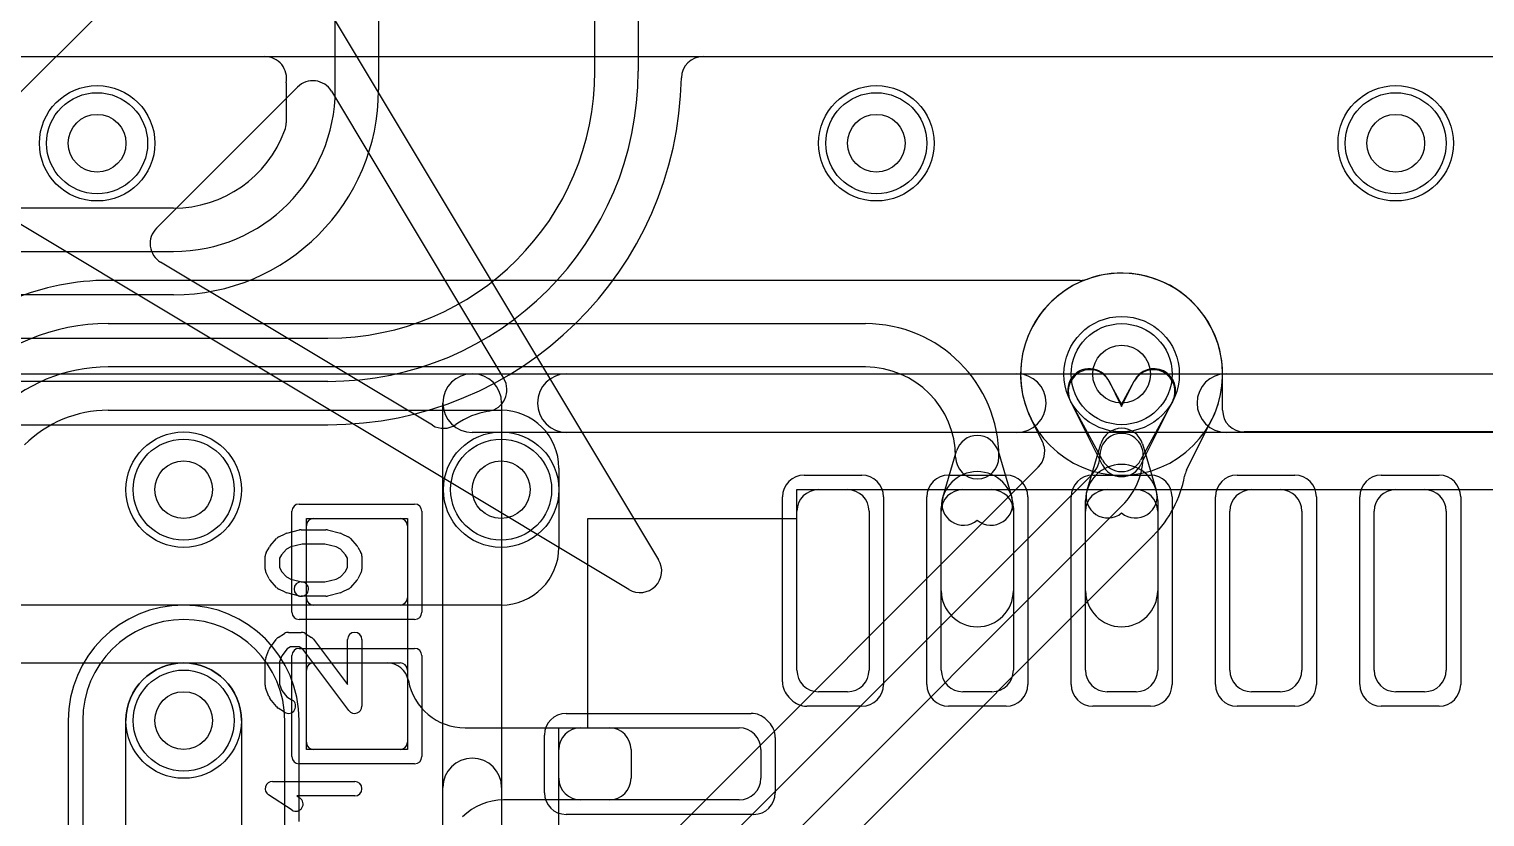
# Model space of a CAD drawing. Extents: x 0 to 20.5, y -0.9 to 20.
# Drawn here: x 9.76 to 14.81, y 12.97 to 15.7 of the extents above; entities that cross this region are included whole.
import ezdxf

# ---------------------------------------------------------------- set-up
doc = ezdxf.new("R2010")
doc.units = 0
for name, color, linetype in [('Hole', 1, 'CONTINUOUS'), ('L1', 3, 'CONTINUOUS'), ('L2', 3, 'CONTINUOUS'), ('L3', 3, 'CONTINUOUS'), ('L4', 3, 'CONTINUOUS'), ('MetalMask-A', 176, 'CONTINUOUS'), ('PartsArea-A', 111, 'CONTINUOUS'), ('PartsArea-B', 111, 'CONTINUOUS'), ('PartsSilk-A', 221, 'CONTINUOUS'), ('Resist-A', 2, 'CONTINUOUS'), ('Resist-B', 2, 'CONTINUOUS'), ('Silk-A', 140, 'CONTINUOUS')]:
    doc.layers.add(name, color=color, linetype=linetype)

msp = doc.modelspace()

# ---------------------------------------------------------------- linework, layer by layer
at = {"layer": 'Hole'}
for centre in [(10, 15.3), (12.7, 15.3), (14.5, 15.3), (13.55, 14.5), (10.3, 14.1), (11.4, 14.1), (10.3, 13.3)]:
    msp.add_circle(centre, 0.1, dxfattribs=at)
at = {"layer": 'L1'}
for p, q in [((6.1, 15.59996), (18.825, 15.59996)), ((13.40638, 14.82504), (10.03803, 14.82504)), ((10.03803, 14.675), (12.6625, 14.675)), ((12.6625, 14.525), (10.03803, 14.525)), ((13.90004, 14.37501), (13.90004, 14.5)), ((13.50604, 14.47618), (13.55, 14.395)), ((13.55, 14.395), (13.59396, 14.47618)), ((13.48405, 14.20179), (13.37414, 14.40476)), ((13.72586, 14.40476), (13.61595, 14.20179)), ((10.03803, 14.37496), (11.39999, 14.37496)), ((17.00004, 14.30004), (13.97501, 14.30004)), ((12.93022, 14.07322), (12.97813, 14.23393)), ((13.12187, 14.23393), (13.16978, 14.07322)), ((13.43022, 14.09822), (13.47813, 14.25893)), ((13.62187, 14.25893), (13.66978, 14.09822)), ((11.59999, 14.17496), (11.59999, 13.90004)), ((12.5, 14.1), (12.6, 14.1)), ((13, 14.1), (13.1, 14.1)), ((13.5, 14.1), (13.6, 14.1)), ((14, 14.1), (14.1, 14.1)), ((14.5, 14.1), (14.6, 14.1)), ((12.425, 13.475), (12.425, 14.025)), ((12.675, 14.025), (12.675, 13.475)), ((12.925, 13.75), (12.925, 14.0375)), ((12.925, 13.475), (12.925, 14.025)), ((13.175, 14.0375), (13.175, 13.75)), ((13.175, 14.025), (13.175, 13.475)), ((13.425, 13.75), (13.425, 14.0625)), ((13.425, 13.475), (13.425, 14.025)), ((13.675, 14.0625), (13.675, 13.75)), ((13.675, 14.025), (13.675, 13.475)), ((13.925, 13.475), (13.925, 14.025)), ((14.175, 14.025), (14.175, 13.475)), ((14.425, 13.475), (14.425, 14.025)), ((14.675, 14.025), (14.675, 13.475)), ((10.725, 13.725), (10.725, 13.975)), ((10.75, 14), (11.05, 14)), ((11.075, 13.975), (11.075, 13.725)), ((11.39999, 13.70004), (10.3, 13.70004)), ((11.05, 13.7), (10.75, 13.7)), ((10.3, 13.5), (11.00461, 13.5)), ((10.725, 13.225), (10.725, 13.475)), ((10.75, 13.5), (11.05, 13.5)), ((11.075, 13.475), (11.075, 13.225)), ((12.6, 13.4), (12.5, 13.4)), ((13.1, 13.4), (13, 13.4)), ((13.6, 13.4), (13.5, 13.4)), ((14.1, 13.4), (14, 13.4)), ((14.6, 13.4), (14.5, 13.4)), ((9.89996, 13.3), (9.89996, 12.5)), ((10.1, 12.5), (10.1, 13.3)), ((11.275, 13.275), (11.77503, 13.275)), ((11.675, 13.275), (12.225, 13.275)), ((11.05, 13.2), (10.75, 13.2)), ((11.6, 13.1), (11.6, 13.2)), ((11.85, 13.20003), (11.85, 13.09997)), ((12.3, 13.2), (12.3, 13.1)), ((11.77503, 13.025), (11.40784, 13.025)), ((12.225, 13.025), (11.675, 13.025))]:
    msp.add_line(p, q, dxfattribs=at)
for centre in [(10, 15.3), (12.7, 15.3), (14.5, 15.3), (13.55, 14.5), (10.3, 14.1), (11.4, 14.1), (10.3, 13.3)]:
    msp.add_circle(centre, 0.2, dxfattribs=at)
for centre, radius, start, end in [((13.55, 14.5), 0.35004, 0, 109.75083), ((10.03802, 13.965), 0.86004, 89.99933, 135), ((13.40638, 14.90001), 0.07497, -90, -70.25261), ((10.03802, 13.965), 0.71, 89.99919, 135), ((12.6625, 14.2125), 0.4625, 0, 90), ((10.03802, 13.965), 0.56, 89.99898, 135), ((12.6625, 14.2125), 0.3125, 0, 90), ((13.44009, 14.44047), 0.075, 28.43425, -151.56407), ((13.65991, 14.44047), 0.075, -28.43425, 151.56407), ((10.03801, 13.96499), 0.40997, 89.9972, 134.99802), ((11.39999, 14.17496), 0.2, 0, 90), ((13.97501, 14.37501), 0.07497, 180, -90), ((13.05, 14.2125), 0.075, 16.60338, 163.39662), ((13.55, 14.2375), 0.075, 16.60338, 163.39662), ((13.05, 14.2125), 0.075, 180, 0), ((13.55, 14.0625), 0.125, 0, 180), ((13.55, 14.2375), 0.075, -151.56575, -28.43425), ((13.05, 14.0375), 0.125, 0, 180), ((12.5, 14.025), 0.075, 90, 180), ((12.6, 14.025), 0.075, 0, 90), ((13, 14.025), 0.075, 90, 180), ((13.1, 14.025), 0.075, 0, 90), ((13.5, 14.025), 0.075, 90, 180), ((13.50209, 14.07679), 0.075, 163.39662, -50.29616), ((13.59791, 14.07679), 0.075, -129.70384, 16.60009), ((13.6, 14.025), 0.075, 0, 90), ((14, 14.025), 0.075, 90, 180), ((14.1, 14.025), 0.075, 0, 90), ((14.5, 14.025), 0.075, 90, 180), ((14.6, 14.025), 0.075, 0, 90), ((13.00209, 14.05179), 0.075, 163.39662, -50.29616), ((13.09791, 14.05179), 0.075, -129.70384, 16.60009), ((10.75, 13.975), 0.025, 90, 180), ((11.05, 13.975), 0.025, 0, 90), ((11.39999, 13.90004), 0.2, -90, 0), ((10.75, 13.725), 0.025, 180, -90), ((11.05, 13.725), 0.025, -90, 0), ((13.05, 13.75), 0.125, 180, 0), ((13.55, 13.75), 0.125, 180, 0), ((10.3, 13.3), 0.40004, 90, 180), ((10.3, 13.3), 0.2, 90, 180), ((10.75, 13.475), 0.025, 90, 180), ((11.00461, 13.42503), 0.07497, 10.17975, 90), ((11.05, 13.475), 0.025, 0, 90), ((12.5, 13.475), 0.075, 180, -90), ((12.6, 13.475), 0.075, -90, 0), ((13, 13.475), 0.075, 180, -90), ((13.1, 13.475), 0.075, -90, 0), ((13.5, 13.475), 0.075, 180, -90), ((13.6, 13.475), 0.075, -90, 0), ((14, 13.475), 0.075, 180, -90), ((14.1, 13.475), 0.075, -90, 0), ((14.5, 13.475), 0.075, 180, -90), ((14.6, 13.475), 0.075, -90, 0), ((11.275, 13.475), 0.2, -169.42047, -90), ((11.675, 13.2), 0.075, 90, 180), ((11.77503, 13.20003), 0.07497, 0, 90), ((12.225, 13.2), 0.075, 0, 90), ((10.75, 13.225), 0.025, 180, -90), ((11.05, 13.225), 0.025, -90, 0), ((11.675, 13.1), 0.075, 180, -90), ((11.77503, 13.09997), 0.07497, -90, 0), ((12.225, 13.1), 0.075, -90, 0), ((11.40784, 12.825), 0.2, 90, 135)]:
    msp.add_arc(centre, radius, start, end, dxfattribs=at)
at = {"layer": 'L2'}
for p, q in [((1.175, 15.59996), (18.825, 15.59996)), ((9.94996, 13.3), (9.94996, 12.5)), ((10.65004, 12.5), (10.65004, 13.3))]:
    msp.add_line(p, q, dxfattribs=at)
for centre in [(10, 15.3), (12.7, 15.3), (14.5, 15.3), (10.3, 14.1), (11.4, 14.1)]:
    msp.add_circle(centre, 0.2, dxfattribs=at)
for centre, start, end in [((13.55, 14.5), 90, -90), ((13.55, 14.5), -90, 90), ((10.3, 13.3), 0, 180)]:
    msp.add_arc(centre, 0.35004, start, end, dxfattribs=at)
at = {"layer": 'L3'}
for p, q in [((11.725, 15.55), (11.725, 17.015)), ((11.875, 17.015), (11.875, 15.55)), ((10.825, 15.485), (10.825, 16.9825)), ((10.975, 16.9825), (10.975, 15.485)), ((1.175, 15.59996), (10.58137, 15.59996)), ((12.0998, 15.59996), (18.825, 15.59996)), ((10.65477, 15.50953), (10.65477, 15.37045)), ((10.265, 15.07504), (7.03729, 15.07504)), ((7.03729, 14.925), (10.265, 14.925)), ((10.265, 14.775), (7.03729, 14.775)), ((7.0373, 14.625), (10.8, 14.625)), ((10.8, 14.475), (7.0373, 14.475)), ((7.0373, 14.32496), (10.8, 14.32496)), ((9.94996, 13.3), (9.94996, 12.5)), ((10.65004, 12.5), (10.65004, 13.3))]:
    msp.add_line(p, q, dxfattribs=at)
for centre in [(10, 15.3), (12.7, 15.3), (14.5, 15.3), (10.3, 14.1), (11.4, 14.1)]:
    msp.add_circle(centre, 0.2, dxfattribs=at)
for centre, radius, start, end in [((10.58137, 15.52496), 0.075, -11.87174, 90), ((12.0998, 15.52496), 0.075, 90, 178.89991), ((10.8, 15.55), 1.075, -90, 0), ((10.8, 15.55), 0.925, -90, 0), ((10.8, 15.55), 1.22504, -90, -1.10386), ((10.265, 15.485), 0.71, -90, 0), ((10.265, 15.485), 0.56, -90, 0), ((10.265, 15.485), 0.40996, -90, -19.99612), ((10.5798, 15.37045), 0.07497, -19.99878, 0), ((13.55, 14.5), 0.35004, 90, -90), ((13.55, 14.5), 0.35004, -90, 90), ((10.3, 13.3), 0.35004, 0, 180)]:
    msp.add_arc(centre, radius, start, end, dxfattribs=at)
at = {"layer": 'L4'}
for p, q in [((5.77615, 15.59996), (18.825, 15.59996)), ((13.50526, 14.47767), (13.55, 14.388)), ((13.55, 14.388), (13.59474, 14.47767)), ((13.48289, 14.18653), (13.37104, 14.41071)), ((13.72896, 14.41071), (13.61711, 14.18653)), ((13.23721, 14.34287), (13.27582, 14.26545)), ((13.77521, 14.16733), (13.86322, 14.34373)), ((13.26119, 14.1784), (11.89141, 12.80862)), ((9.534, 10.23902), (13.44672, 14.15173)), ((13.55279, 14.04566), (9.64007, 10.13296)), ((9.74617, 10.02687), (13.65702, 13.93771)), ((10.3, 13.70004), (7.57784, 13.70004)), ((9.5, 13.5), (10.3, 13.5)), ((10.5, 13.3), (10.5, 12.27574)), ((10.70004, 12.95004), (10.70004, 13.3))]:
    msp.add_line(p, q, dxfattribs=at)
for centre in [(10, 15.3), (12.7, 15.3), (14.5, 15.3), (13.55, 14.5), (10.3, 14.1), (11.4, 14.1), (10.3, 13.3)]:
    msp.add_circle(centre, 0.2, dxfattribs=at)
for centre, radius, start, end in [((13.55, 14.50002), 0.35005, -26.34984, -153.66699), ((13.43815, 14.44419), 0.075, 26.5138, -153.48404), ((13.66185, 14.44419), 0.075, -26.5138, 153.48404), ((13.1697, 14.31026), 0.07497, 26.5172, 27.38194), ((13.55001, 14.5), 0.35005, -153.48546, -153.42177), ((13.17012, 14.30941), 0.07497, 26.50695, 26.94444), ((13.9303, 14.31026), 0.07497, 152.95302, 153.4828), ((13.93086, 14.31138), 0.07497, 153.6537, 153.91004), ((13.55, 14.22001), 0.075, 0, -179.99666), ((13.2087, 14.23198), 0.075, -44.9838, 18.43736), ((13.20873, 14.23199), 0.07497, 18.43737, 26.50695), ((13.20818, 14.23141), 0.07497, -45, -44.39475), ((13.37845, 14.22), 0.09655, -45, 0.00593), ((13.55, 14.22001), 0.075, -153.4862, -26.5138), ((13.37845, 14.22), 0.24655, -45, 0.00232), ((13.37843, 14.22003), 0.3966, -44.87333, -10.61832), ((13.84193, 14.13313), 0.07497, 153.46571, 169.378), ((13.84194, 14.13315), 0.07497, 153.15127, 153.4828), ((13.84227, 14.13381), 0.07497, 153.4828, 153.7152), ((13.84194, 14.13315), 0.07497, 152.87787, 152.91885), ((13.71059, 13.88526), 0.07497, 134.37313, 135.60525), ((13.7121, 13.88678), 0.07497, 135.16213, 136.01058), ((13.71262, 13.88731), 0.07497, 135.12429, 135.7296), ((10.3, 13.3), 0.40004, 0, 90), ((10.3, 13.3), 0.2, 0, 90)]:
    msp.add_arc(centre, radius, start, end, dxfattribs=at)
at = {"layer": 'MetalMask-A'}
for p, q in [((12.5, 14.1), (12.6, 14.1)), ((13, 14.1), (13.1, 14.1)), ((13.5, 14.1), (13.6, 14.1)), ((14, 14.1), (14.1, 14.1)), ((14.5, 14.1), (14.6, 14.1)), ((12.425, 13.475), (12.425, 14.025)), ((12.675, 14.025), (12.675, 13.475)), ((12.925, 13.475), (12.925, 14.025)), ((13.175, 14.025), (13.175, 13.475)), ((13.425, 13.475), (13.425, 14.025)), ((13.675, 14.025), (13.675, 13.475)), ((13.925, 13.475), (13.925, 14.025)), ((14.175, 14.025), (14.175, 13.475)), ((14.425, 13.475), (14.425, 14.025)), ((14.675, 14.025), (14.675, 13.475)), ((10.725, 13.725), (10.725, 13.975)), ((10.75, 14), (11.05, 14)), ((11.075, 13.975), (11.075, 13.725)), ((11.05, 13.7), (10.75, 13.7)), ((10.725, 13.225), (10.725, 13.475)), ((10.75, 13.5), (11.05, 13.5)), ((11.075, 13.475), (11.075, 13.225)), ((12.6, 13.4), (12.5, 13.4)), ((13.1, 13.4), (13, 13.4)), ((13.6, 13.4), (13.5, 13.4)), ((14.1, 13.4), (14, 13.4)), ((14.6, 13.4), (14.5, 13.4)), ((11.675, 13.275), (12.225, 13.275)), ((11.05, 13.2), (10.75, 13.2)), ((11.6, 13.1), (11.6, 13.2)), ((12.3, 13.2), (12.3, 13.1)), ((12.225, 13.025), (11.675, 13.025))]:
    msp.add_line(p, q, dxfattribs=at)
for centre, radius, start, end in [((12.5, 14.025), 0.075, 90, 180), ((12.6, 14.025), 0.075, 0, 90), ((13, 14.025), 0.075, 90, 180), ((13.1, 14.025), 0.075, 0, 90), ((13.5, 14.025), 0.075, 90, 180), ((13.6, 14.025), 0.075, 0, 90), ((14, 14.025), 0.075, 90, 180), ((14.1, 14.025), 0.075, 0, 90), ((14.5, 14.025), 0.075, 90, 180), ((14.6, 14.025), 0.075, 0, 90), ((10.75, 13.975), 0.025, 90, 180), ((11.05, 13.975), 0.025, 0, 90), ((10.75, 13.725), 0.025, 180, -90), ((11.05, 13.725), 0.025, -90, 0), ((10.75, 13.475), 0.025, 90, 180), ((11.05, 13.475), 0.025, 0, 90), ((12.5, 13.475), 0.075, 180, -90), ((12.6, 13.475), 0.075, -90, 0), ((13, 13.475), 0.075, 180, -90), ((13.1, 13.475), 0.075, -90, 0), ((13.5, 13.475), 0.075, 180, -90), ((13.6, 13.475), 0.075, -90, 0), ((14, 13.475), 0.075, 180, -90), ((14.1, 13.475), 0.075, -90, 0), ((14.5, 13.475), 0.075, 180, -90), ((14.6, 13.475), 0.075, -90, 0), ((11.675, 13.2), 0.075, 90, 180), ((12.225, 13.2), 0.075, 0, 90), ((10.75, 13.225), 0.025, 180, -90), ((11.05, 13.225), 0.025, -90, 0), ((11.675, 13.1), 0.075, 180, -90), ((12.225, 13.1), 0.075, -90, 0)]:
    msp.add_arc(centre, radius, start, end, dxfattribs=at)
at = {"layer": 'PartsArea-A'}
for p, q in [((20, 14.5), (0, 14.5)), ((12.425, 14), (12.425, 14.1)), ((12.425, 14.1), (16.175, 14.1)), ((10.725, 13.2), (10.725, 14)), ((10.725, 14), (11.075, 14)), ((11.075, 14), (11.075, 13.2)), ((11.7, 13.275), (11.7, 14)), ((11.7, 14), (12.425, 14)), ((11.6, 13.275), (11.7, 13.275)), ((11.6, 9.525), (11.6, 13.275)), ((11.075, 13.2), (10.725, 13.2))]:
    msp.add_line(p, q, dxfattribs=at)
at = {"layer": 'PartsArea-B'}
msp.add_line((20, 14.5), (0, 14.5), dxfattribs=at)
at = {"layer": 'PartsSilk-A'}
for p, q in [((9.51627, 15.25891), (10.44109, 16.18373)), ((10.55843, 16.16928), (11.94565, 13.85725)), ((11.84275, 13.75435), (9.53072, 15.14157)), ((11.3, 14.5016), (17.3, 14.5016)), ((11.1984, 8.4), (11.1984, 14.4)), ((11.4016, 14.4), (11.4016, 8.5016)), ((17.1984, 14.2984), (11.3, 14.2984)), ((10.59983, 13.9055), (10.62205, 13.9305)), ((10.62956, 13.93625), (10.65178, 13.94736)), ((10.6569, 13.94925), (10.70135, 13.96036)), ((10.70741, 13.96111), (10.79259, 13.96111)), ((10.79865, 13.96036), (10.8431, 13.94925)), ((10.84822, 13.94736), (10.87044, 13.93625)), ((10.87795, 13.9305), (10.90017, 13.9055)), ((10.5857, 13.88184), (10.59681, 13.90129)), ((10.63894, 13.87423), (10.63241, 13.8628)), ((10.65623, 13.89368), (10.63894, 13.87423)), ((10.67169, 13.90141), (10.65623, 13.89368)), ((10.71049, 13.91111), (10.67169, 13.90141)), ((10.78951, 13.91111), (10.71049, 13.91111)), ((10.82831, 13.90141), (10.78951, 13.91111)), ((10.84377, 13.89368), (10.82831, 13.90141)), ((10.86106, 13.87423), (10.84377, 13.89368)), ((10.86759, 13.8628), (10.86106, 13.87423)), ((10.90319, 13.90129), (10.9143, 13.88184)), ((10.58241, 13.825), (10.58241, 13.86944)), ((10.63241, 13.8628), (10.63241, 13.8309)), ((10.63241, 13.8309), (10.6394, 13.81692)), ((10.8606, 13.81692), (10.86759, 13.8309)), ((10.86759, 13.8309), (10.86759, 13.8628)), ((10.91759, 13.86944), (10.91759, 13.825)), ((10.59616, 13.7916), (10.58505, 13.81382)), ((10.62205, 13.76117), (10.59983, 13.78617)), ((10.6394, 13.81692), (10.65623, 13.79799)), ((10.65623, 13.79799), (10.67169, 13.79026)), ((10.67169, 13.79026), (10.71347, 13.77981)), ((10.70741, 13.78056), (10.78951, 13.78056)), ((10.78951, 13.78056), (10.82831, 13.79026)), ((10.82831, 13.79026), (10.84377, 13.79799)), ((10.84377, 13.79799), (10.8606, 13.81692)), ((10.90017, 13.78617), (10.87795, 13.76117)), ((10.91495, 13.81382), (10.90384, 13.7916)), ((10.65178, 13.74431), (10.62956, 13.75542)), ((10.70135, 13.73131), (10.6569, 13.74242)), ((10.79259, 13.73056), (10.70741, 13.73056)), ((10.8431, 13.74242), (10.79865, 13.73131)), ((10.87044, 13.75542), (10.84822, 13.74431)), ((10.5983, 13.55081), (10.62052, 13.58137)), ((10.62749, 13.58787), (10.64971, 13.60176)), ((10.66296, 13.60556), (10.70741, 13.60556)), ((10.72066, 13.60176), (10.74288, 13.58787)), ((10.74961, 13.5817), (10.86759, 13.42483)), ((10.86759, 13.42483), (10.86759, 13.58056)), ((10.91759, 13.58056), (10.91759, 13.35)), ((10.5842, 13.51761), (10.59531, 13.54539)), ((10.64057, 13.52393), (10.63241, 13.50352)), ((10.65811, 13.54804), (10.64057, 13.52393)), ((10.67013, 13.55556), (10.65811, 13.54804)), ((10.70024, 13.55556), (10.67013, 13.55556)), ((10.71244, 13.54793), (10.70024, 13.55556)), ((10.87261, 13.33497), (10.71244, 13.54793)), ((10.58241, 13.42222), (10.58241, 13.50833)), ((10.63241, 13.50352), (10.63241, 13.42662)), ((10.63241, 13.42662), (10.64061, 13.40408)), ((10.59503, 13.38313), (10.58392, 13.41368)), ((10.62122, 13.34827), (10.599, 13.37605)), ((10.64061, 13.40408), (10.6576, 13.38283)), ((10.6576, 13.38283), (10.67621, 13.3712)), ((10.64971, 13.3288), (10.62749, 13.34269)), ((10.60741, 13.08889), (10.89259, 13.08889)), ((10.6753, 12.99013), (10.59382, 13.04291)), ((10.89259, 13.03889), (10.69199, 13.03889)), ((10.69199, 13.03889), (10.70248, 13.03209))]:
    msp.add_line(p, q, dxfattribs=at)
for centre, radius, start, end in [((11.3, 14.4), 0.1016, 90, -90), ((11.3, 14.4), 0.1016, 0, 180), ((10.64074, 13.91389), 0.025, 116.56505, 138.37217), ((10.66296, 13.925), 0.025, 104.03068, 116.56505), ((10.70741, 13.93611), 0.025, 90, 104.03068), ((10.79259, 13.93611), 0.025, 75.96932, 90), ((10.83704, 13.925), 0.025, 63.43495, 75.96932), ((10.85926, 13.91389), 0.025, 41.62783, 63.43495), ((10.60741, 13.86944), 0.025, 150.26649, 180), ((10.61852, 13.88889), 0.025, 138.37217, 150.26649), ((10.88148, 13.88889), 0.025, 29.73351, 41.62783), ((10.89259, 13.86944), 0.025, 0, 29.73351), ((10.60741, 13.825), 0.025, 180, -153.43495), ((10.89259, 13.825), 0.025, -26.56505, 0), ((11.88134, 13.81866), 0.075, -120.96638, 30.96379), ((10.61852, 13.80278), 0.025, -153.43495, -138.37217), ((10.70741, 13.75556), 0.025, 90, -90), ((10.70741, 13.75556), 0.025, -104.03068, 75.96679), ((10.88148, 13.80278), 0.025, -41.62783, -26.56505), ((10.64074, 13.77778), 0.025, -138.37217, -116.56505), ((10.66296, 13.76667), 0.025, -116.56505, -104.03068), ((10.79259, 13.75556), 0.025, -90, -75.96932), ((10.83704, 13.76667), 0.025, -75.96932, -63.43495), ((10.85926, 13.77778), 0.025, -63.43495, -41.62783), ((10.64074, 13.56667), 0.025, 122.00538, 143.97932), ((10.66296, 13.58056), 0.025, 90, 122.01002), ((10.70741, 13.58056), 0.025, 57.99462, 90), ((10.72963, 13.56667), 0.025, 36.9524, 57.98998), ((10.89259, 13.58056), 0.025, 0, 180), ((10.61852, 13.53611), 0.025, 143.98274, 158.20215), ((10.60741, 13.50833), 0.025, 158.2071, 180), ((10.60741, 13.42222), 0.025, 180, -160.01539), ((10.61852, 13.39167), 0.025, -160.02081, -141.34522), ((10.66296, 13.35), 0.025, -122.00538, 57.98998), ((10.64074, 13.36389), 0.025, -141.33303, -122.01002), ((10.89259, 13.35), 0.025, -143.0476, 0), ((10.60741, 13.06389), 0.025, 90, -122.93381), ((10.89259, 13.06389), 0.025, -90, 90), ((10.68889, 13.01111), 0.025, -122.93354, 57.06619)]:
    msp.add_arc(centre, radius, start, end, dxfattribs=at)
at = {"layer": 'Resist-A'}
for p, q in [((12.45, 14.15), (12.65, 14.15)), ((12.95, 14.15), (13.15, 14.15)), ((13.45, 14.15), (13.65, 14.15)), ((13.95, 14.15), (14.15, 14.15)), ((14.45, 14.15), (14.65, 14.15)), ((12.375, 13.43385), (12.375, 14.075)), ((12.725, 14.075), (12.725, 13.425)), ((12.875, 13.425), (12.875, 14.075)), ((13.225, 14.075), (13.225, 13.425)), ((13.375, 13.425), (13.375, 14.075)), ((13.725, 14.075), (13.725, 13.425)), ((13.875, 13.425), (13.875, 14.075)), ((14.225, 14.075), (14.225, 13.425)), ((14.375, 13.425), (14.375, 14.075)), ((14.725, 14.075), (14.725, 13.425)), ((10.675, 13.675), (10.675, 14.025)), ((10.7, 14.05), (11.1, 14.05)), ((11.125, 14.025), (11.125, 13.675)), ((11.1, 13.65), (10.7, 13.65)), ((10.675, 13.175), (10.675, 13.525)), ((10.7, 13.55), (11.1, 13.55)), ((11.125, 13.525), (11.125, 13.175)), ((12.40581, 13.37197), (12.39697, 13.38081)), ((11.625, 13.325), (12.26615, 13.325)), ((12.65, 13.35), (12.45885, 13.35)), ((13.15, 13.35), (12.95, 13.35)), ((13.65, 13.35), (13.45, 13.35)), ((14.15, 13.35), (13.95, 13.35)), ((14.65, 13.35), (14.45, 13.35)), ((12.31919, 13.30303), (12.32803, 13.29419)), ((11.55, 13.05), (11.55, 13.25)), ((12.35, 13.24115), (12.35, 13.05)), ((11.1, 13.15), (10.7, 13.15)), ((12.275, 12.975), (11.625, 12.975))]:
    msp.add_line(p, q, dxfattribs=at)
for centre in [(10, 15.3), (12.7, 15.3), (14.5, 15.3), (13.55, 14.5), (10.3, 14.1), (11.4, 14.1), (10.3, 13.3)]:
    msp.add_circle(centre, 0.175, dxfattribs=at)
for centre, radius, start, end in [((12.45, 14.075), 0.075, 90, 180), ((12.65, 14.075), 0.075, 0, 90), ((12.95, 14.075), 0.075, 90, 180), ((13.15, 14.075), 0.075, 0, 90), ((13.45, 14.075), 0.075, 90, 180), ((13.65, 14.075), 0.075, 0, 90), ((13.95, 14.075), 0.075, 90, 180), ((14.15, 14.075), 0.075, 0, 90), ((14.45, 14.075), 0.075, 90, 180), ((14.65, 14.075), 0.075, 0, 90), ((10.7, 14.025), 0.025, 90, 180), ((11.1, 14.025), 0.025, 0, 90), ((10.7, 13.675), 0.025, 180, -90), ((11.1, 13.675), 0.025, -90, 0), ((10.7, 13.525), 0.025, 90, 180), ((11.1, 13.525), 0.025, 0, 90), ((12.45, 13.43384), 0.075, 179.99236, -135), ((12.65, 13.425), 0.075, -90, 0), ((12.95, 13.425), 0.075, 180, -90), ((13.15, 13.425), 0.075, -90, 0), ((13.45, 13.425), 0.075, 180, -90), ((13.65, 13.425), 0.075, -90, 0), ((13.95, 13.425), 0.075, 180, -90), ((14.15, 13.425), 0.075, -90, 0), ((14.45, 13.425), 0.075, 180, -90), ((14.65, 13.425), 0.075, -90, 0), ((12.45885, 13.425), 0.075, -135.0054, -90), ((11.625, 13.25), 0.075, 90, 180), ((12.26615, 13.25), 0.075, 44.9946, 90), ((12.275, 13.24116), 0.075, -0.00764, 45), ((10.7, 13.175), 0.025, 180, -90), ((11.1, 13.175), 0.025, -90, 0), ((11.625, 13.05), 0.075, 180, -90), ((12.275, 13.05), 0.075, -90, 0)]:
    msp.add_arc(centre, radius, start, end, dxfattribs=at)
at = {"layer": 'Resist-B'}
for centre in [(10, 15.3), (12.7, 15.3), (14.5, 15.3), (13.55, 14.5), (10.3, 14.1), (11.4, 14.1), (10.3, 13.3)]:
    msp.add_circle(centre, 0.175, dxfattribs=at)
at = {"layer": 'Silk-A'}
for p, q in [((10.20542, 15.00542), (10.69458, 15.49458)), ((10.81192, 15.48013), (11.40944, 14.48426)), ((11.16159, 14.32305), (10.21987, 14.88808)), ((11.62766, 14.5016), (13.18692, 14.5016)), ((13.91308, 14.5016), (14.83692, 14.5016)), ((13.18692, 14.2984), (11.62766, 14.2984)), ((14.83692, 14.2984), (13.91308, 14.2984)), ((11.1984, 12.76308), (11.1984, 13.06848)), ((11.4016, 13.06848), (11.4016, 12.76308))]:
    msp.add_line(p, q, dxfattribs=at)
for centre, radius, start, end in [((10.74761, 15.44155), 0.075, 30.95983, 135), ((10.25846, 14.95239), 0.075, 135.0054, -120.96359), ((11.34513, 14.44567), 0.075, -80.97852, 30.96638), ((11.62766, 14.4), 0.1016, 90, -90), ((13.18692, 14.4), 0.1016, -90, 90), ((13.91308, 14.4), 0.1016, 90, -90), ((11.4, 14.1), 0.275, 99.01909, 124.81348), ((11.20018, 14.38736), 0.075, -120.96638, -55.18696), ((11.3, 13.06848), 0.1016, 0, 180)]:
    msp.add_arc(centre, radius, start, end, dxfattribs=at)

doc.saveas('drawing.dxf')
